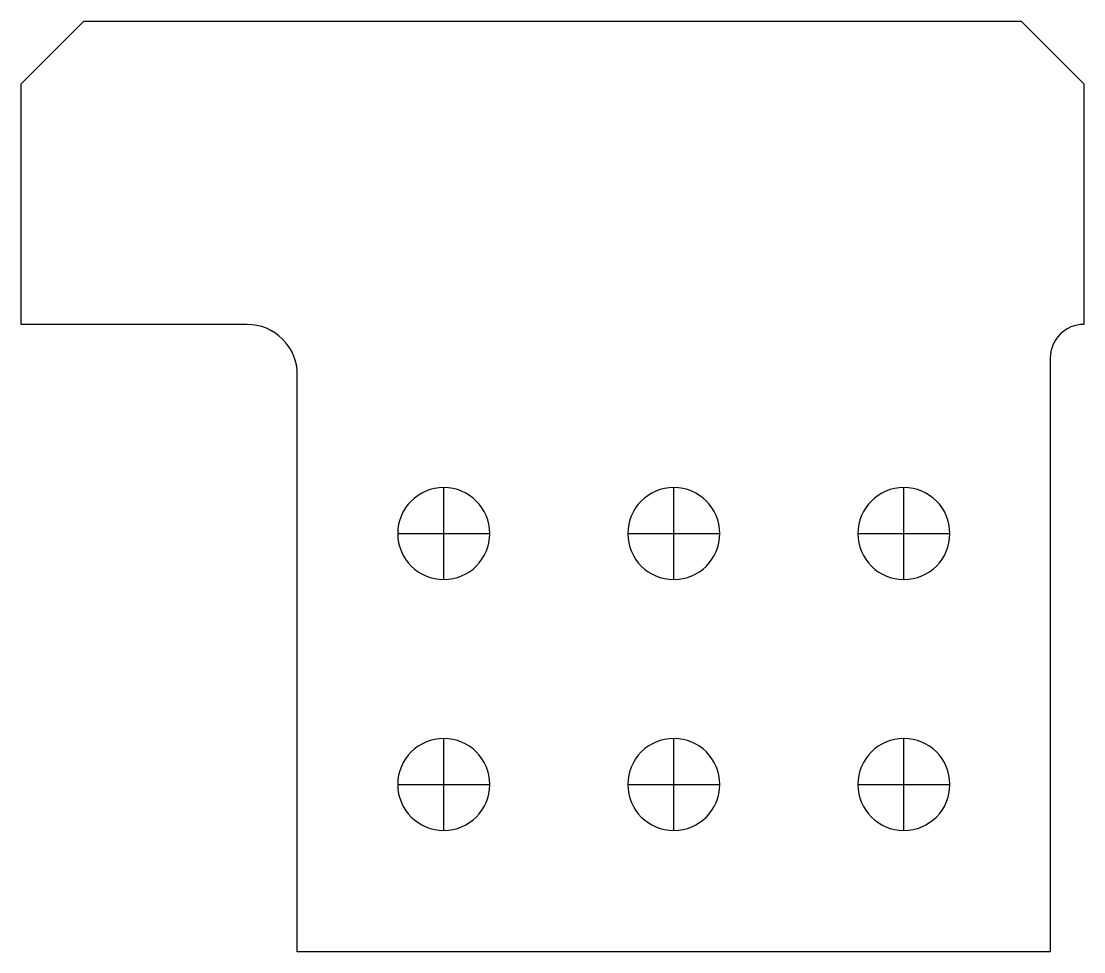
# Model space of a CAD drawing. Extents: x 0 to 254, y 0 to 222.
import ezdxf

# ---------------------------------------------------------------- set-up
doc = ezdxf.new("R2010")
doc.units = 0
doc.header["$MEASUREMENT"] = 0
doc.layers.add('22', color=7, linetype='Continuous')
doc.layers.add('CUT', color=7, linetype='Continuous')

msp = doc.modelspace()

# ---------------------------------------------------------------- linework, layer by layer
at = {"layer": '22', "color": 7, "linetype": 'Continuous'}
for p, q in [((101, 89), (101, 111)), ((156, 89), (156, 111)), ((211, 89), (211, 111)), ((90, 100), (112, 100)), ((145, 100), (167, 100)), ((200, 100), (222, 100)), ((101, 29), (101, 51)), ((156, 29), (156, 51)), ((211, 29), (211, 51)), ((90, 40), (112, 40)), ((145, 40), (167, 40)), ((200, 40), (222, 40))]:
    msp.add_line(p, q, dxfattribs=at)
for points in [[(101, 111, 1), (101, 89, 1)], [(156, 111, 1), (156, 89, 1)], [(211, 111, 1), (211, 89, 1)], [(101, 51, 1), (101, 29, 1)], [(156, 51, 1), (156, 29, 1)], [(211, 51, 1), (211, 29, 1)]]:
    msp.add_lwpolyline(points, format="xyb", close=True, dxfattribs=at)
at = {"layer": 'CUT', "color": 7, "linetype": 'Continuous'}
msp.add_lwpolyline([(0, 150), (0, 207.5), (15, 222.5), (239, 222.5), (254, 207.5), (254, 150, 0.414214), (246, 142), (246, 0), (66, 0), (66, 138, 0.414214), (54, 150)], format="xyb", close=True, dxfattribs=at)

doc.saveas('drawing.dxf')
